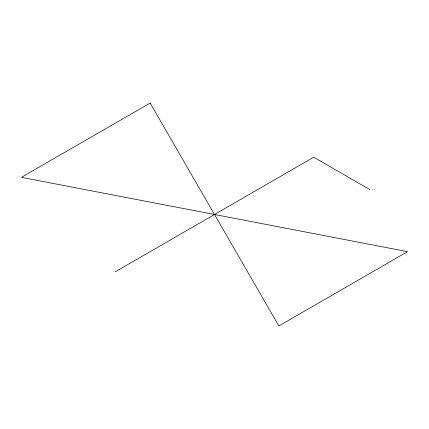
<?xml version="1.0" encoding="UTF-8"?>
<svg xmlns="http://www.w3.org/2000/svg" width="429" height="429" viewBox="0 0 429 429"><rect width="100%" height="100%" fill="white"/><g stroke="black" fill="none" stroke-linecap="round" stroke-linejoin="round"><path stroke-width="0.64" d="M115.294 271.777L313.706 157.223L370.012 189.731M150.15 103.046L21.45 177.349L407.55 251.651L278.85 325.954L150.15 103.046"/></g></svg>
